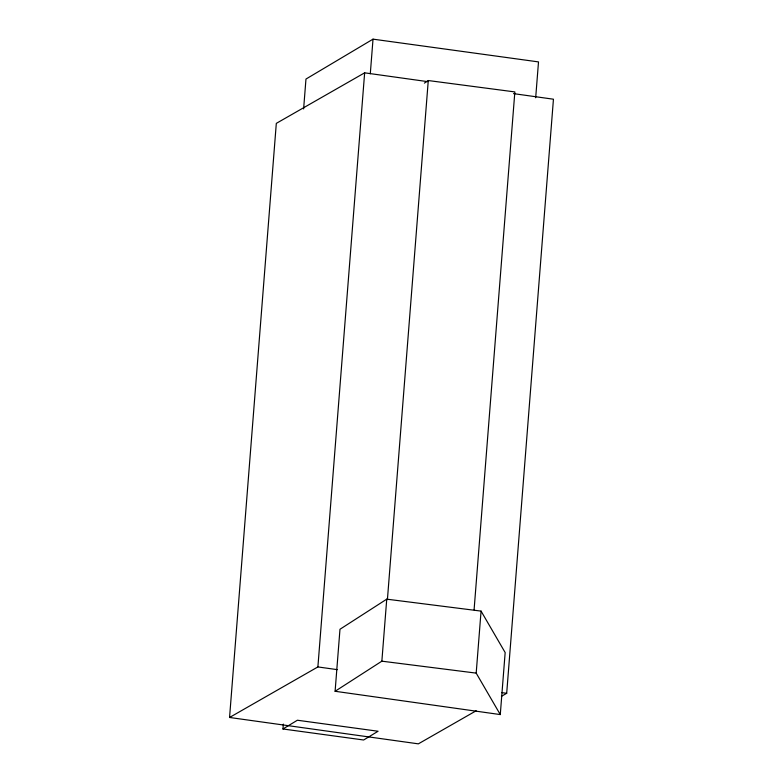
<?xml version="1.0" encoding="UTF-8"?>
<svg xmlns="http://www.w3.org/2000/svg" width="783" height="783" viewBox="0 0 783 783"><rect width="100%" height="100%" fill="white"/><g stroke="black" fill="none" stroke-linecap="round" stroke-linejoin="round"><path stroke-width="1.17" d="M476.191 710.758L418.357 743.85L229.556 717.473L276.311 123.371L364.643 72.829L427.577 81.628M303.618 108.925L305.967 79.054L373.021 39.15L538.508 61.906L535.68 97.748M282.957 728.983L297.383 720.233L378.072 731.244L363.645 739.994L282.957 728.983L283.338 724.109M229.556 717.473L317.888 666.93L364.643 72.829M370.29 73.798L373.021 39.15M335.104 691.281L339.979 629.268L386.743 599.161L481.065 611.102L505.162 652.562L500.278 714.576L335.104 691.281L381.859 661.175L476.191 673.116L500.278 714.576M381.859 661.175L386.743 599.161M387.409 599.651L428.272 80.541L514.852 91.924L474.087 609.81M476.191 673.116L481.065 611.102M501.433 696.322L506.689 693.307L553.444 99.206L513.511 93.627M424.396 83.125L428.272 80.541M317.888 666.93L337.248 669.641M501.854 692.632L506.689 693.307"/></g></svg>
